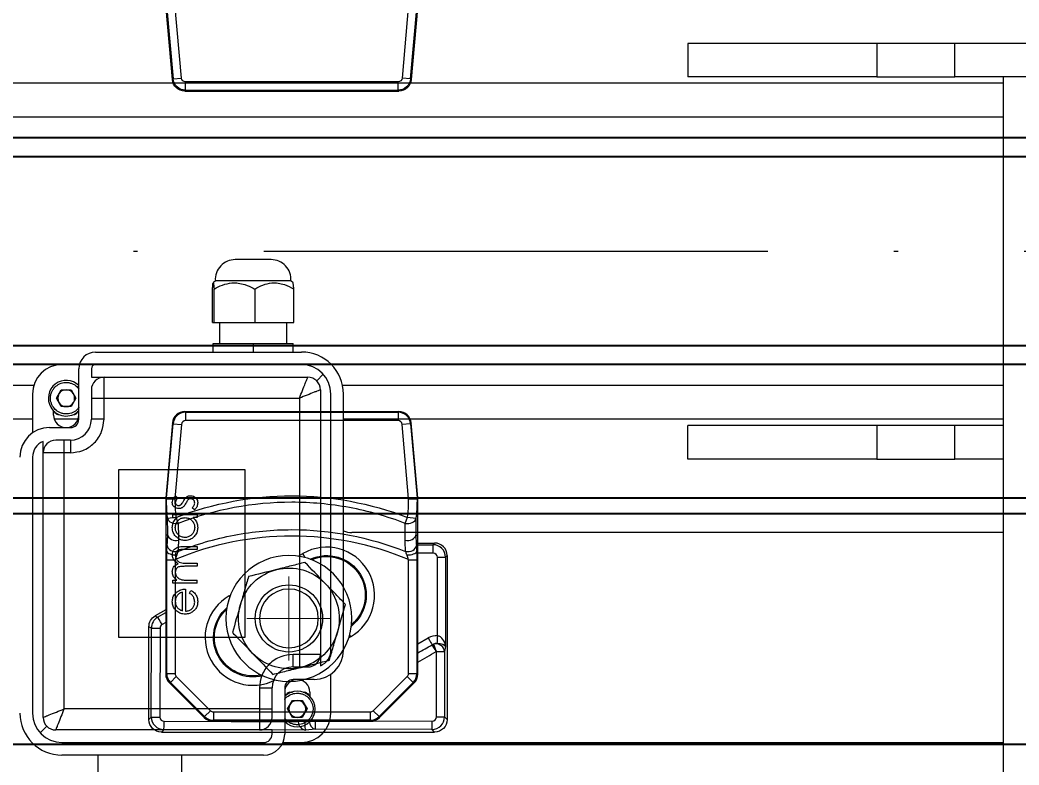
# Model space of a CAD drawing. Header units: centimetres. Extents: x 470464 to 524273, y 49611 to 59074.
# Drawn here: x 503122.7 to 503146.47, y 52618.08 to 52635.82 of the extents above; entities that cross this region are included whole.
import ezdxf

# ---------------------------------------------------------------- set-up
doc = ezdxf.new("R2010")
doc.units = ezdxf.units.CM
doc.header["$MEASUREMENT"] = 0
for name, pattern in [('1244_Aselsan_MIUM_3000$0$ACAD_ISO10W100', [18, 12, -3, 0, -3]), ('ACAD_ISO08W100', [36, 24, -3, 6, -3]), ('CHAIN', [0.3543, 0.2362, -0.0295, 0.0591, -0.0295])]:
    doc.linetypes.add(name, pattern=pattern)
for name, color, linetype, lineweight in [('1', 7, 'Continuous', 25), ('AAA_EKSEN', 1, 'ACAD_ISO08W100', 9), ('S-COLS-CONC', 4, 'Continuous', 40)]:
    doc.layers.add(name, color=color, linetype=linetype, lineweight=lineweight)
doc.layers.add('vinç', color=7, linetype='Continuous')

# ---------------------------------------------------------------- blocks, each defined once
blk = doc.blocks.new('ytrbnjytrbtrbrervrer')
at = {"color": 2, "linetype": 'Continuous', "lineweight": 25}
for p, q in [((429368.611, 71808.941), (429368.611, 71808.141)), ((429373.108, 71808.941), (429368.611, 71808.941)), ((429373.108, 71808.941), (429373.108, 71808.141)), ((429374.965, 71808.941), (429373.108, 71808.941)), ((429374.965, 71808.141), (429374.965, 71808.941)), ((429392.257, 71808.941), (429374.965, 71808.941)), ((429373.108, 71808.141), (429368.611, 71808.141)), ((429373.108, 71808.141), (429374.965, 71808.141)), ((429392.257, 71808.141), (429374.965, 71808.141)), ((429376.111, 71808.141), (429376.111, 71799.841)), ((429376.111, 71807.991), (429327.611, 71807.991)), ((429327.611, 71807.191), (429376.111, 71807.191)), ((429358.686, 71803.791), (429357.836, 71803.791)), ((429357.294, 71802.291), (429357.294, 71803.091)), ((429357.361, 71803.288), (429357.309, 71803.236)), ((429357.329, 71802.291), (429357.329, 71803.091)), ((429359.161, 71803.288), (429357.361, 71803.288)), ((429358.261, 71803.111), (429358.297, 71803.091)), ((429358.297, 71803.091), (429358.297, 71802.291)), ((429359.213, 71803.236), (429359.161, 71803.288)), ((429359.228, 71802.291), (429359.228, 71803.091)), ((429357.294, 71802.291), (429357.329, 71802.291)), ((429357.329, 71802.291), (429358.297, 71802.291)), ((429357.461, 71802.291), (429357.461, 71801.791)), ((429358.297, 71802.291), (429359.228, 71802.291)), ((429359.061, 71801.791), (429359.061, 71802.291)), ((429357.311, 71801.591), (429357.311, 71801.791)), ((429357.311, 71801.791), (429358.261, 71801.791)), ((429358.261, 71801.791), (429358.261, 71801.591)), ((429358.261, 71801.791), (429359.211, 71801.791)), ((429359.211, 71801.591), (429359.211, 71801.791)), ((429354.511, 71801.591), (429359.411, 71801.591)), ((429354.124, 71801.291), (429353.711, 71801.291)), ((429354.111, 71799.991), (429354.111, 71801.191)), ((429354.411, 71801.191), (429354.411, 71800.991)), ((429359.411, 71801.291), (429354.511, 71801.291)), ((429354.411, 71800.991), (429354.711, 71800.991)), ((429354.711, 71800.491), (429354.711, 71800.991)), ((429354.711, 71800.991), (429359.561, 71800.991)), ((429359.773, 71800.903), (429359.93, 71801.061)), ((429353.04, 71800.791), (429327.611, 71800.791)), ((429376.111, 71800.791), (429360.391, 71800.791)), ((429353.011, 71800.591), (429353.011, 71799.666)), ((429353.579, 71800.491), (429353.695, 71800.692)), ((429353.695, 71800.29), (429353.579, 71800.491)), ((429353.695, 71800.692), (429353.927, 71800.692)), ((429353.927, 71800.692), (429354.043, 71800.491)), ((429354.043, 71800.491), (429353.927, 71800.29)), ((429354.411, 71800.491), (429354.411, 71799.991)), ((429354.411, 71800.491), (429354.711, 71800.491)), ((429354.711, 71800.491), (429359.361, 71800.491)), ((429354.711, 71799.991), (429354.711, 71800.491)), ((429359.361, 71800.491), (429359.361, 71794.391)), ((429359.861, 71800.691), (429359.861, 71794.391)), ((429360.111, 71794.491), (429360.111, 71800.591)), ((429360.411, 71794.491), (429360.411, 71800.591)), ((429353.927, 71800.29), (429353.695, 71800.29)), ((429353.011, 71799.991), (429327.611, 71799.991)), ((429353.511, 71800.091), (429353.511, 71800.19)), ((429354.094, 71799.991), (429353.528, 71799.991)), ((429353.556, 71800.134), (429353.531, 71800.176)), ((429354.066, 71800.134), (429354.095, 71800.183)), ((429354.711, 71799.991), (429354.411, 71799.991)), ((429376.111, 71799.991), (429360.411, 71799.991)), ((429353.411, 71799.791), (429353.911, 71799.791)), ((429368.611, 71799.041), (429368.611, 71799.841)), ((429373.108, 71799.841), (429368.611, 71799.841)), ((429373.108, 71799.841), (429373.108, 71799.041)), ((429374.965, 71799.841), (429373.108, 71799.841)), ((429374.965, 71799.041), (429374.965, 71799.841)), ((429376.111, 71799.841), (429374.965, 71799.841)), ((429376.111, 71799.841), (429376.111, 71799.041)), ((429353.261, 71799.191), (429353.261, 71799.462)), ((429353.761, 71799.191), (429353.761, 71799.491)), ((429353.911, 71799.491), (429353.761, 71799.491)), ((429353.911, 71799.491), (429353.911, 71799.191)), ((429353.011, 71799.091), (429353.011, 71792.991)), ((429353.261, 71792.891), (429353.261, 71799.191)), ((429353.761, 71799.191), (429353.261, 71799.191)), ((429353.761, 71793.091), (429353.761, 71799.191)), ((429353.911, 71799.191), (429353.761, 71799.191)), ((429373.108, 71799.041), (429368.611, 71799.041)), ((429373.108, 71799.041), (429374.965, 71799.041)), ((429376.111, 71799.041), (429374.965, 71799.041)), ((429376.111, 71799.041), (429376.111, 71782.591)), ((429355.061, 71794.791), (429355.061, 71798.791)), ((429355.061, 71798.791), (429358.061, 71798.791)), ((429358.061, 71798.791), (429358.061, 71794.791)), ((429356.419, 71798.16), (429356.469, 71798.111)), ((429356.862, 71797.831), (429356.808, 71797.879)), ((429356.346, 71797.647), (429356.346, 71797.719)), ((429356.346, 71797.719), (429356.931, 71797.719)), ((429356.346, 71797.647), (429356.455, 71797.647)), ((429356.931, 71797.647), (429356.83, 71797.647)), ((429356.931, 71797.719), (429356.931, 71797.647)), ((429376.111, 71797.291), (429360.611, 71797.291)), ((429356.614, 71796.96), (429356.931, 71796.96)), ((429356.931, 71796.96), (429356.931, 71796.888)), ((429356.931, 71796.888), (429356.614, 71796.888)), ((429356.931, 71796.488), (429356.634, 71796.488)), ((429356.704, 71796.56), (429356.931, 71796.56)), ((429356.931, 71796.56), (429356.931, 71796.488)), ((429356.346, 71796.088), (429356.346, 71796.16)), ((429356.346, 71796.16), (429356.448, 71796.16)), ((429356.931, 71796.088), (429356.346, 71796.088)), ((429356.654, 71795.944), (429356.654, 71795.421)), ((429356.685, 71796.16), (429356.931, 71796.16)), ((429356.931, 71796.088), (429356.931, 71796.16)), ((429356.582, 71795.429), (429356.582, 71795.872)), ((429356.746, 71795.85), (429356.78, 71795.913)), ((429358.061, 71794.791), (429355.061, 71794.791)), ((429359.361, 71794.391), (429359.211, 71794.391)), ((429359.211, 71794.091), (429359.211, 71794.391)), ((429359.861, 71794.391), (429359.361, 71794.391)), ((429359.361, 71794.391), (429359.361, 71794.091)), ((429359.861, 71794.391), (429359.861, 71794.12)), ((429359.211, 71794.091), (429359.361, 71794.091)), ((429360.111, 71792.991), (429360.111, 71793.917)), ((429358.411, 71793.591), (429358.411, 71793.091)), ((429358.411, 71793.591), (429358.711, 71793.591)), ((429358.711, 71793.091), (429358.711, 71793.591)), ((429359.011, 71793.591), (429359.011, 71792.491)), ((429359.711, 71793.791), (429359.211, 71793.791)), ((429359.024, 71793.395), (429359.056, 71793.449)), ((429359.129, 71793.491), (429359.195, 71793.491)), ((429359.449, 71793.491), (429359.493, 71793.491)), ((429359.566, 71793.449), (429359.586, 71793.415)), ((429359.611, 71793.491), (429359.611, 71793.392)), ((429358.411, 71793.091), (429353.761, 71793.091)), ((429358.411, 71793.091), (429358.411, 71792.591)), ((429358.411, 71793.091), (429358.711, 71793.091)), ((429359.079, 71793.091), (429359.195, 71793.292)), ((429359.195, 71792.89), (429359.079, 71793.091)), ((429359.195, 71793.292), (429359.427, 71793.292)), ((429359.427, 71793.292), (429359.543, 71793.091)), ((429359.543, 71793.091), (429359.427, 71792.89)), ((429359.427, 71792.89), (429359.195, 71792.89)), ((429353.349, 71792.679), (429353.192, 71792.522)), ((429358.411, 71792.591), (429353.561, 71792.591)), ((429358.711, 71792.591), (429358.411, 71792.591)), ((429358.711, 71792.491), (429358.711, 71792.591)), ((429353.711, 71792.291), (429358.511, 71792.291)), ((429358.969, 71792.291), (429359.411, 71792.291)), ((429359.411, 71792.291), (429376.111, 71792.291)), ((429358.511, 71791.991), (429353.711, 71791.991)), ((429354.561, 71791.991), (429354.561, 71791.291)), ((429356.561, 71791.291), (429356.561, 71791.991))]:
    blk.add_line(p, q, dxfattribs=at)
for centre, radius, start, end in [((429357.836, 71803.315), 0.476, 90, 183.2838), ((429358.686, 71803.315), 0.476, 356.7162, 90), ((429354.511, 71801.191), 0.4, 90, 180), ((429359.411, 71800.591), 1, 0, 90), ((429353.711, 71800.591), 0.7, 90, 180), ((429354.511, 71801.191), 0.1, 90, 180), ((429359.411, 71800.591), 0.7, 0, 90), ((429354.711, 71800.691), 0.3, 90, 180), ((429359.561, 71800.691), 0.3, 0, 90), ((429353.811, 71800.491), 0.425, 45.0991, 210), ((429353.811, 71800.491), 0.201, 150, 210), ((429353.811, 71800.491), 0.201, 90, 150), ((429353.811, 71800.491), 0.201, 30, 90), ((429353.811, 71800.491), 0.201, 330, 30), ((429353.811, 71800.491), 0.425, 210, 314.9009), ((429353.811, 71800.491), 0.201, 210, 270), ((429353.811, 71800.491), 0.201, 270, 330), ((429353.811, 71800.091), 0.3, 180, 0), ((429353.811, 71800.491), 0.44, 234.4773, 245.5227), ((429353.911, 71799.991), 0.5, 270, 0), ((429353.911, 71799.991), 0.2, 270, 0), ((429353.811, 71800.491), 0.44, 294.4773, 305.5227), ((429353.411, 71799.091), 0.7, 90, 180), ((429353.411, 71799.091), 0.4, 112.0243, 180), ((429353.561, 71799.191), 0.3, 90, 180), ((429360.611, 71797.791), 0.5, 246.4218, 270), ((429359.561, 71794.391), 0.3, 270, 0), ((429359.711, 71794.491), 0.7, 270, 0), ((429359.711, 71794.491), 0.4, 292.0243, 0), ((429359.211, 71793.591), 0.5, 90, 180), ((429359.211, 71793.591), 0.2, 90, 180), ((429359.311, 71793.491), 0.3, 0, 180), ((429359.311, 71793.091), 0.425, 225.0991, 134.9009), ((429359.311, 71793.091), 0.44, 114.4773, 125.5227), ((429359.311, 71793.091), 0.44, 54.4773, 65.5227), ((429359.311, 71793.091), 0.201, 150, 210), ((429359.311, 71793.091), 0.201, 90, 150), ((429359.311, 71793.091), 0.201, 30, 90), ((429359.311, 71793.091), 0.201, 330, 30), ((429353.711, 71792.991), 1, 180, 270), ((429353.711, 71792.991), 0.7, 180, 270), ((429353.561, 71792.891), 0.3, 180, 270), ((429358.411, 71792.891), 0.3, 270, 0), ((429359.311, 71793.091), 0.201, 210, 270), ((429359.311, 71793.091), 0.201, 270, 330), ((429359.411, 71792.991), 0.7, 270, 0), ((429358.511, 71792.491), 0.5, 270, 0), ((429358.511, 71792.491), 0.2, 270, 0)]:
    blk.add_arc(centre, radius, start, end, dxfattribs=at)
for points, knots in [([(429357.294, 71803.091), (429357.296, 71803.126), (429357.301, 71803.196), (429357.308, 71803.242), (429357.315, 71803.237), (429357.322, 71803.195), (429357.327, 71803.13), (429357.329, 71803.091)], [0, 0, 0, 0, 0.216193, 0.439776, 0.59343, 0.75222, 1, 1, 1, 1]), ([(429357.329, 71803.091), (429357.396, 71803.126), (429357.53, 71803.196), (429357.729, 71803.242), (429357.91, 71803.237), (429358.083, 71803.198), (429358.196, 71803.142), (429358.261, 71803.111)], [0, 0, 0, 0, 0.225055, 0.4578, 0.617751, 0.783049, 1, 1, 1, 1]), ([(429358.297, 71803.091), (429358.361, 71803.126), (429358.49, 71803.196), (429358.681, 71803.242), (429358.856, 71803.237), (429359.035, 71803.195), (429359.155, 71803.13), (429359.228, 71803.091)], [0, 0, 0, 0, 0.2161909, 0.4397729, 0.5934293, 0.7522191, 1, 1, 1, 1]), ([(429359.228, 71803.091), (429359.226, 71803.125), (429359.221, 71803.193), (429359.215, 71803.239), (429359.212, 71803.235), (429359.211, 71803.235)], [0, 0, 0, 0, 0.457305, 0.930247, 1, 1, 1, 1]), ([(429359.361, 71800.491), (429359.386, 71800.554), (429359.438, 71800.683), (429359.495, 71800.825), (429359.529, 71800.912), (429359.548, 71800.958), (429359.559, 71800.986), (429359.56, 71800.99), (429359.561, 71800.991)], [0, 0, 0, 0, 0.247683, 0.510774, 0.642985, 0.767648, 0.884837, 1, 1, 1, 1]), ([(429353.486, 71800.304), (429353.467, 71800.347), (429353.437, 71800.414), (429353.434, 71800.513), (429353.446, 71800.589), (429353.474, 71800.661), (429353.527, 71800.744), (429353.619, 71800.824), (429353.734, 71800.864), (429353.832, 71800.868), (429353.909, 71800.856), (429353.981, 71800.828), (429354.055, 71800.784), (429354.09, 71800.735), (429354.111, 71800.707)], [0, 0, 0, 0, 0.1237305, 0.1903315, 0.2583467, 0.3263571, 0.3929572, 0.5166874, 0.640408, 0.707009, 0.775025, 0.8430403, 0.9096449, 1, 1, 1, 1]), ([(429354.411, 71800.691), (429354.411, 71800.689), (429354.411, 71800.684), (429354.411, 71800.66), (429354.411, 71800.634), (429354.411, 71800.602), (429354.411, 71800.555), (429354.411, 71800.516), (429354.411, 71800.491)], [0, 0, 0, 0, 0.2394397, 0.3696322, 0.5000095, 0.6301818, 0.7605451, 1, 1, 1, 1]), ([(429359.861, 71800.691), (429359.859, 71800.691), (429359.856, 71800.689), (429359.828, 71800.678), (429359.782, 71800.66), (429359.695, 71800.625), (429359.553, 71800.568), (429359.424, 71800.516), (429359.361, 71800.491)], [0, 0, 0, 0, 0.115162, 0.232351, 0.35701, 0.489223, 0.752317, 1, 1, 1, 1]), ([(429354.111, 71800.268), (429354.109, 71800.265), (429354.082, 71800.222), (429354.001, 71800.16), (429353.888, 71800.119), (429353.79, 71800.114), (429353.713, 71800.126), (429353.641, 71800.154), (429353.557, 71800.206), (429353.514, 71800.265), (429353.486, 71800.304)], [0, 0, 0, 0, 0.015368, 0.205599, 0.395822, 0.49823, 0.602806, 0.707381, 0.80978, 1, 1, 1, 1]), ([(429353.911, 71799.191), (429354.012, 71799.202), (429354.166, 71799.218), (429354.353, 71799.318), (429354.481, 71799.421), (429354.584, 71799.55), (429354.684, 71799.736), (429354.7, 71799.891), (429354.711, 71799.991)], [0, 0, 0, 0, 0.239458, 0.368359, 0.5, 0.631637, 0.760538, 1, 1, 1, 1]), ([(429353.761, 71799.491), (429353.736, 71799.491), (429353.697, 71799.491), (429353.65, 71799.491), (429353.619, 71799.491), (429353.593, 71799.491), (429353.568, 71799.491), (429353.564, 71799.491), (429353.561, 71799.491)], [0, 0, 0, 0, 0.239437, 0.369638, 0.499989, 0.630188, 0.76056, 1, 1, 1, 1]), ([(429356.336, 71798.01), (429356.338, 71798.027), (429356.343, 71798.066), (429356.376, 71798.117), (429356.406, 71798.146), (429356.419, 71798.16)], [0, 0, 0, 0, 0.287472, 0.671441, 1, 1, 1, 1]), ([(429356.469, 71798.111), (429356.459, 71798.101), (429356.437, 71798.082), (429356.413, 71798.047), (429356.409, 71798.021), (429356.408, 71798.01)], [0, 0, 0, 0, 0.358325, 0.719114, 1, 1, 1, 1]), ([(429356.6, 71798.037), (429356.608, 71798.052), (429356.623, 71798.078), (429356.65, 71798.115), (429356.671, 71798.133), (429356.682, 71798.143)], [0, 0, 0, 0, 0.372197, 0.682126, 1, 1, 1, 1]), ([(429356.682, 71798.143), (429356.689, 71798.147), (429356.71, 71798.16), (429356.741, 71798.169), (429356.765, 71798.17), (429356.772, 71798.17)], [0, 0, 0, 0, 0.261591, 0.75581, 1, 1, 1, 1]), ([(429356.775, 71798.098), (429356.769, 71798.098), (429356.754, 71798.097), (429356.735, 71798.089), (429356.723, 71798.081), (429356.72, 71798.078)], [0, 0, 0, 0, 0.2987291, 0.7763212, 1, 1, 1, 1]), ([(429356.772, 71798.17), (429356.795, 71798.168), (429356.838, 71798.163), (429356.891, 71798.127), (429356.926, 71798.08), (429356.94, 71798.035), (429356.941, 71798.007), (429356.941, 71797.999)], [0, 0, 0, 0, 0.249548, 0.482447, 0.692477, 0.902046, 1, 1, 1, 1]), ([(429356.869, 71797.995), (429356.868, 71798.009), (429356.866, 71798.036), (429356.843, 71798.07), (429356.813, 71798.092), (429356.789, 71798.097), (429356.777, 71798.098), (429356.775, 71798.098)], [0, 0, 0, 0, 0.265187, 0.533722, 0.760872, 0.973217, 1, 1, 1, 1]), ([(429356.489, 71797.862), (429356.468, 71797.864), (429356.429, 71797.868), (429356.382, 71797.899), (429356.35, 71797.938), (429356.337, 71797.978), (429356.336, 71798.002), (429356.336, 71798.01)], [0, 0, 0, 0, 0.274539, 0.484288, 0.693951, 0.902958, 1, 1, 1, 1]), ([(429356.408, 71798.01), (429356.409, 71798.001), (429356.41, 71797.984), (429356.426, 71797.96), (429356.449, 71797.941), (429356.471, 71797.935), (429356.484, 71797.934), (429356.487, 71797.934)], [0, 0, 0, 0, 0.20881, 0.438834, 0.688506, 0.933103, 1, 1, 1, 1]), ([(429356.487, 71797.934), (429356.495, 71797.935), (429356.509, 71797.936), (429356.526, 71797.944), (429356.535, 71797.951), (429356.54, 71797.954)], [0, 0, 0, 0, 0.436805, 0.714226, 1, 1, 1, 1]), ([(429356.58, 71797.889), (429356.572, 71797.885), (429356.558, 71797.876), (429356.528, 71797.865), (429356.505, 71797.863), (429356.489, 71797.862)], [0, 0, 0, 0, 0.2627554, 0.5264138, 1, 1, 1, 1]), ([(429356.54, 71797.954), (429356.551, 71797.965), (429356.568, 71797.984), (429356.586, 71798.013), (429356.595, 71798.029), (429356.6, 71798.037)], [0, 0, 0, 0, 0.459882, 0.729534, 1, 1, 1, 1]), ([(429356.659, 71797.99), (429356.651, 71797.975), (429356.636, 71797.95), (429356.61, 71797.914), (429356.59, 71797.898), (429356.58, 71797.889)], [0, 0, 0, 0, 0.386264, 0.689106, 1, 1, 1, 1]), ([(429356.72, 71798.078), (429356.713, 71798.071), (429356.699, 71798.057), (429356.679, 71798.027), (429356.667, 71798.004), (429356.659, 71797.99)], [0, 0, 0, 0, 0.277071, 0.552971, 1, 1, 1, 1]), ([(429356.808, 71797.879), (429356.818, 71797.889), (429356.841, 71797.911), (429356.865, 71797.951), (429356.868, 71797.982), (429356.869, 71797.995)], [0, 0, 0, 0, 0.310065, 0.720783, 1, 1, 1, 1]), ([(429356.941, 71797.999), (429356.938, 71797.971), (429356.932, 71797.917), (429356.896, 71797.861), (429356.869, 71797.837), (429356.862, 71797.831)], [0, 0, 0, 0, 0.428386, 0.859433, 1, 1, 1, 1]), ([(429356.336, 71797.41), (429356.339, 71797.444), (429356.344, 71797.512), (429356.391, 71797.595), (429356.436, 71797.632), (429356.455, 71797.647)], [0, 0, 0, 0, 0.367302, 0.738681, 1, 1, 1, 1]), ([(429356.408, 71797.411), (429356.411, 71797.445), (429356.417, 71797.505), (429356.468, 71797.578), (429356.53, 71797.627), (429356.592, 71797.645), (429356.629, 71797.646), (429356.64, 71797.647)], [0, 0, 0, 0, 0.270062, 0.485473, 0.700612, 0.910247, 1, 1, 1, 1]), ([(429356.64, 71797.647), (429356.669, 71797.644), (429356.726, 71797.639), (429356.797, 71797.593), (429356.844, 71797.528), (429356.867, 71797.466), (429356.869, 71797.426), (429356.869, 71797.411)], [0, 0, 0, 0, 0.233008, 0.468431, 0.668403, 0.876519, 1, 1, 1, 1]), ([(429356.83, 71797.647), (429356.854, 71797.623), (429356.903, 71797.576), (429356.937, 71797.488), (429356.94, 71797.431), (429356.941, 71797.408)], [0, 0, 0, 0, 0.370518, 0.744611, 1, 1, 1, 1]), ([(429356.637, 71797.103), (429356.603, 71797.106), (429356.535, 71797.112), (429356.447, 71797.166), (429356.377, 71797.243), (429356.34, 71797.33), (429356.337, 71797.389), (429356.336, 71797.41)], [0, 0, 0, 0, 0.212015, 0.425535, 0.629066, 0.863579, 1, 1, 1, 1]), ([(429356.638, 71797.175), (429356.61, 71797.178), (429356.553, 71797.185), (429356.482, 71797.231), (429356.432, 71797.295), (429356.41, 71797.358), (429356.409, 71797.397), (429356.408, 71797.411)], [0, 0, 0, 0, 0.230426, 0.461819, 0.677208, 0.886078, 1, 1, 1, 1]), ([(429356.941, 71797.408), (429356.938, 71797.374), (429356.933, 71797.306), (429356.881, 71797.217), (429356.806, 71797.146), (429356.72, 71797.108), (429356.66, 71797.105), (429356.637, 71797.103)], [0, 0, 0, 0, 0.211287, 0.424329, 0.626656, 0.854942, 1, 1, 1, 1]), ([(429356.869, 71797.411), (429356.866, 71797.379), (429356.859, 71797.321), (429356.812, 71797.249), (429356.75, 71797.2), (429356.688, 71797.177), (429356.65, 71797.176), (429356.638, 71797.175)], [0, 0, 0, 0, 0.258197, 0.471651, 0.685262, 0.903483, 1, 1, 1, 1]), ([(429356.336, 71796.762), (429356.339, 71796.79), (429356.344, 71796.839), (429356.385, 71796.897), (429356.439, 71796.937), (429356.519, 71796.958), (429356.579, 71796.959), (429356.614, 71796.96)], [0, 0, 0, 0, 0.2167576, 0.3730792, 0.5295348, 0.7299296, 1, 1, 1, 1]), ([(429356.477, 71796.547), (429356.449, 71796.566), (429356.398, 71796.599), (429356.346, 71796.676), (429356.34, 71796.732), (429356.336, 71796.762)], [0, 0, 0, 0, 0.376145, 0.670996, 1, 1, 1, 1]), ([(429356.614, 71796.888), (429356.581, 71796.888), (429356.533, 71796.888), (429356.472, 71796.871), (429356.439, 71796.845), (429356.417, 71796.809), (429356.409, 71796.776), (429356.408, 71796.756), (429356.408, 71796.749)], [0, 0, 0, 0, 0.35073, 0.499281, 0.649251, 0.7838, 0.933351, 1, 1, 1, 1]), ([(429356.408, 71796.749), (429356.41, 71796.727), (429356.415, 71796.683), (429356.452, 71796.627), (429356.502, 71796.587), (429356.588, 71796.56), (429356.656, 71796.56), (429356.704, 71796.56)], [0, 0, 0, 0, 0.166035, 0.3325, 0.487462, 0.642797, 1, 1, 1, 1]), ([(429356.336, 71796.361), (429356.339, 71796.388), (429356.344, 71796.434), (429356.379, 71796.492), (429356.425, 71796.528), (429356.461, 71796.541), (429356.477, 71796.547)], [0, 0, 0, 0, 0.31501, 0.550464, 0.787776, 1, 1, 1, 1]), ([(429356.634, 71796.488), (429356.6, 71796.487), (429356.551, 71796.487), (429356.488, 71796.476), (429356.451, 71796.454), (429356.425, 71796.423), (429356.41, 71796.386), (429356.408, 71796.36), (429356.408, 71796.349)], [0, 0, 0, 0, 0.329035, 0.488411, 0.617956, 0.747389, 0.887752, 1, 1, 1, 1]), ([(429356.366, 71796.241), (429356.359, 71796.256), (429356.347, 71796.282), (429356.338, 71796.324), (429356.337, 71796.349), (429356.336, 71796.361)], [0, 0, 0, 0, 0.400056, 0.696855, 1, 1, 1, 1]), ([(429356.448, 71796.16), (429356.435, 71796.17), (429356.412, 71796.186), (429356.385, 71796.214), (429356.372, 71796.232), (429356.366, 71796.241)], [0, 0, 0, 0, 0.430773, 0.712976, 1, 1, 1, 1]), ([(429356.408, 71796.349), (429356.41, 71796.327), (429356.415, 71796.284), (429356.451, 71796.229), (429356.501, 71796.188), (429356.581, 71796.161), (429356.643, 71796.16), (429356.685, 71796.16)], [0, 0, 0, 0, 0.170753, 0.340742, 0.507668, 0.672124, 1, 1, 1, 1]), ([(429356.451, 71795.881), (429356.48, 71795.898), (429356.525, 71795.926), (429356.597, 71795.942), (429356.635, 71795.943), (429356.654, 71795.944)], [0, 0, 0, 0, 0.468717, 0.731138, 1, 1, 1, 1]), ([(429356.336, 71795.645), (429356.339, 71795.679), (429356.344, 71795.747), (429356.391, 71795.829), (429356.434, 71795.866), (429356.451, 71795.881)], [0, 0, 0, 0, 0.3718, 0.74762, 1, 1, 1, 1]), ([(429356.582, 71795.872), (429356.55, 71795.861), (429356.494, 71795.843), (429356.441, 71795.778), (429356.413, 71795.715), (429356.409, 71795.67), (429356.408, 71795.649)], [0, 0, 0, 0, 0.33077, 0.563148, 0.793686, 1, 1, 1, 1]), ([(429356.869, 71795.634), (429356.866, 71795.667), (429356.86, 71795.723), (429356.817, 71795.8), (429356.772, 71795.832), (429356.746, 71795.85)], [0, 0, 0, 0, 0.373596, 0.642849, 1, 1, 1, 1]), ([(429356.78, 71795.913), (429356.809, 71795.896), (429356.866, 71795.86), (429356.922, 71795.774), (429356.94, 71795.698), (429356.941, 71795.655), (429356.941, 71795.643)], [0, 0, 0, 0, 0.304116, 0.611294, 0.896901, 1, 1, 1, 1]), ([(429356.445, 71795.417), (429356.42, 71795.44), (429356.371, 71795.487), (429356.339, 71795.572), (429356.337, 71795.626), (429356.336, 71795.645)], [0, 0, 0, 0, 0.3857341, 0.7751374, 1, 1, 1, 1]), ([(429356.408, 71795.649), (429356.409, 71795.634), (429356.411, 71795.594), (429356.429, 71795.541), (429356.454, 71795.51), (429356.463, 71795.498)], [0, 0, 0, 0, 0.279178, 0.724902, 1, 1, 1, 1]), ([(429356.463, 71795.498), (429356.48, 71795.483), (429356.506, 71795.459), (429356.548, 71795.44), (429356.571, 71795.432), (429356.582, 71795.429)], [0, 0, 0, 0, 0.490392, 0.743588, 1, 1, 1, 1]), ([(429356.941, 71795.643), (429356.939, 71795.61), (429356.935, 71795.548), (429356.892, 71795.466), (429356.827, 71795.406), (429356.743, 71795.359), (429356.676, 71795.353), (429356.64, 71795.349)], [0, 0, 0, 0, 0.2148579, 0.3944738, 0.5739518, 0.7753952, 1, 1, 1, 1]), ([(429356.654, 71795.421), (429356.683, 71795.424), (429356.735, 71795.43), (429356.8, 71795.471), (429356.846, 71795.525), (429356.867, 71795.584), (429356.869, 71795.621), (429356.869, 71795.634)], [0, 0, 0, 0, 0.252538, 0.460453, 0.668248, 0.878797, 1, 1, 1, 1]), ([(429356.64, 71795.349), (429356.607, 71795.352), (429356.555, 71795.357), (429356.49, 71795.385), (429356.46, 71795.406), (429356.445, 71795.417)], [0, 0, 0, 0, 0.480209, 0.735989, 1, 1, 1, 1]), ([(429359.211, 71794.391), (429359.11, 71794.381), (429358.956, 71794.364), (429358.769, 71794.264), (429358.641, 71794.161), (429358.538, 71794.033), (429358.438, 71793.847), (429358.422, 71793.692), (429358.411, 71793.591)], [0, 0, 0, 0, 0.239454, 0.368359, 0.500001, 0.631635, 0.760547, 1, 1, 1, 1]), ([(429359.361, 71794.091), (429359.386, 71794.091), (429359.425, 71794.091), (429359.472, 71794.091), (429359.503, 71794.091), (429359.529, 71794.091), (429359.554, 71794.091), (429359.558, 71794.091), (429359.561, 71794.091)], [0, 0, 0, 0, 0.239452, 0.369635, 0.499999, 0.630184, 0.760563, 1, 1, 1, 1]), ([(429359.011, 71793.315), (429359.013, 71793.318), (429359.04, 71793.361), (429359.121, 71793.423), (429359.234, 71793.464), (429359.332, 71793.468), (429359.409, 71793.456), (429359.481, 71793.428), (429359.565, 71793.376), (429359.608, 71793.317), (429359.636, 71793.279)], [0, 0, 0, 0, 0.0153809, 0.2056038, 0.395831, 0.4982295, 0.6028038, 0.707374, 0.8097824, 1, 1, 1, 1]), ([(429353.261, 71792.891), (429353.263, 71792.892), (429353.266, 71792.893), (429353.294, 71792.905), (429353.34, 71792.923), (429353.427, 71792.958), (429353.569, 71793.015), (429353.698, 71793.066), (429353.761, 71793.091)], [0, 0, 0, 0, 0.115164, 0.232353, 0.357013, 0.489225, 0.752319, 1, 1, 1, 1]), ([(429353.761, 71793.091), (429353.736, 71793.029), (429353.684, 71792.9), (429353.627, 71792.757), (429353.593, 71792.67), (429353.574, 71792.624), (429353.563, 71792.596), (429353.562, 71792.593), (429353.561, 71792.591)], [0, 0, 0, 0, 0.247681, 0.510779, 0.642982, 0.767648, 0.884836, 1, 1, 1, 1]), ([(429358.711, 71792.891), (429358.711, 71792.894), (429358.711, 71792.898), (429358.711, 71792.923), (429358.711, 71792.949), (429358.711, 71792.981), (429358.711, 71793.027), (429358.711, 71793.066), (429358.711, 71793.091)], [0, 0, 0, 0, 0.239437, 0.369637, 0.500001, 0.630187, 0.760566, 1, 1, 1, 1]), ([(429359.636, 71793.279), (429359.655, 71793.235), (429359.685, 71793.169), (429359.688, 71793.07), (429359.676, 71792.994), (429359.648, 71792.921), (429359.595, 71792.838), (429359.503, 71792.759), (429359.388, 71792.719), (429359.29, 71792.714), (429359.213, 71792.726), (429359.141, 71792.754), (429359.067, 71792.799), (429359.032, 71792.847), (429359.011, 71792.875)], [0, 0, 0, 0, 0.123721, 0.190327, 0.258342, 0.326359, 0.392959, 0.516682, 0.640406, 0.707007, 0.775022, 0.843037, 0.909638, 1, 1, 1, 1])]:
    blk.add_open_spline(points, degree=3, knots=knots, dxfattribs=at)
blk = doc.blocks.new('tfdyktstrkydsrtdykulkdtkyg')
at = {"color": 2, "linetype": '1244_Aselsan_MIUM_3000$0$ACAD_ISO10W100'}
blk.add_line((413349.485, 75894.588), (414524.685, 75894.588), dxfattribs=at)
at = {"layer": 'S-COLS-CONC', "color": 2}
for p, q in [((414524.685, 75897.288), (413349.485, 75897.288)), ((414524.685, 75896.838), (413349.485, 75896.838)), ((414524.685, 75892.338), (413349.485, 75892.338)), ((414524.685, 75891.888), (413349.485, 75891.888)), ((414524.685, 75888.704), (413349.485, 75888.704)), ((414524.685, 75888.338), (413349.485, 75888.338))]:
    blk.add_line(p, q, dxfattribs=at)
blk = doc.blocks.new('sfsdsggssg')
at = {"layer": '1', "color": 2, "linetype": 'Continuous'}
for p, q in [((1145.841, -34639.582), (1145.988, -34639.328)), ((1145.988, -34639.328), (1146.022, -34639.387)), ((1146.281, -34639.239), (1146.247, -34639.18)), ((1148.456, -34639.18), (1146.247, -34639.18)), ((1148.398, -34639.238), (1146.281, -34639.239)), ((1148.456, -34639.18), (1148.398, -34639.238)), ((1141.394, -34639.739), (1143.174, -34639.583)), ((1143.565, -34639.616), (1143.568, -34639.582)), ((1143.568, -34639.582), (1144.068, -34639.582)), ((1144.063, -34639.628), (1144.068, -34639.582)), ((1144.451, -34639.582), (1147.373, -34639.582)), ((1144.451, -34639.609), (1144.451, -34639.582)), ((1146.022, -34639.387), (1145.908, -34639.582)), ((1146.144, -34639.582), (1146.195, -34639.494)), ((1146.281, -34639.445), (1148.398, -34639.444)), ((1147.374, -34639.582), (1147.364, -34639.605)), ((1148.498, -34639.543), (1148.508, -34642.731)), ((1148.697, -34639.536), (1148.755, -34639.478)), ((1148.707, -34642.912), (1148.697, -34639.536)), ((1148.755, -34639.478), (1148.755, -34645.981)), ((1141.412, -34639.756), (1141.393, -34639.739)), ((1143.175, -34639.602), (1141.412, -34639.756)), ((1141.412, -34639.756), (1141.429, -34639.955)), ((1141.429, -34639.955), (1143.193, -34639.8)), ((1143.175, -34639.602), (1143.193, -34639.8)), ((1143.202, -34639.601), (1143.201, -34639.8)), ((1143.565, -34639.616), (1143.544, -34639.814)), ((1143.544, -34639.814), (1143.641, -34639.825)), ((1143.662, -34639.626), (1143.565, -34639.616)), ((1143.662, -34639.626), (1143.641, -34639.825)), ((1147.364, -34639.605), (1144.65, -34639.605)), ((1144.65, -34639.605), (1144.65, -34639.804)), ((1144.65, -34639.804), (1147.364, -34639.804)), ((1147.364, -34639.605), (1147.364, -34639.804)), ((1147.435, -34639.833), (1147.575, -34639.692)), ((1147.575, -34639.692), (1147.585, -34639.669)), ((1148.387, -34640.504), (1147.575, -34639.692)), ((1147.585, -34639.669), (1148.41, -34640.494)), ((1141.12, -34640.036), (1141.139, -34640.054)), ((1141.12, -34640.037), (1141.12, -34645.126)), ((1141.139, -34640.054), (1141.338, -34640.054)), ((1141.139, -34640.054), (1141.139, -34645.11)), ((1141.338, -34645.11), (1141.338, -34640.054)), ((1143.641, -34639.825), (1143.786, -34639.88)), ((1147.435, -34639.833), (1148.246, -34640.645)), ((1148.246, -34640.645), (1148.387, -34640.504)), ((1148.41, -34640.494), (1148.387, -34640.504)), ((1148.275, -34640.715), (1148.275, -34644.448)), ((1148.275, -34640.715), (1148.474, -34640.715)), ((1148.474, -34640.715), (1148.497, -34640.706)), ((1148.474, -34644.448), (1148.474, -34640.715)), ((1148.497, -34640.706), (1148.497, -34644.458)), ((1145.509, -34641.092), (1145.493, -34641.12)), ((1145.509, -34641.092), (1145.532, -34641.105)), ((1144.566, -34642.736), (1144.505, -34642.843)), ((1144.599, -34642.897), (1144.505, -34642.843)), ((1148.684, -34643.141), (1148.707, -34642.912)), ((1148.693, -34645.919), (1148.684, -34643.141)), ((1146.45, -34643.959), (1146.486, -34643.98)), ((1146.486, -34643.98), (1146.508, -34643.942)), ((1148.246, -34644.519), (1147.435, -34645.33)), ((1148.246, -34644.519), (1148.387, -34644.66)), ((1148.275, -34644.448), (1148.474, -34644.448)), ((1148.497, -34644.458), (1148.474, -34644.448)), ((1148.489, -34644.527), (1148.494, -34645.926)), ((1147.575, -34645.471), (1148.387, -34644.66)), ((1148.41, -34644.669), (1147.585, -34645.494)), ((1148.387, -34644.66), (1148.41, -34644.669)), ((1141.139, -34645.11), (1141.12, -34645.127)), ((1141.139, -34645.11), (1141.338, -34645.11)), ((1141.412, -34645.407), (1141.429, -34645.209)), ((1143.193, -34645.363), (1141.429, -34645.209)), ((1143.786, -34645.284), (1143.641, -34645.339)), ((1141.393, -34645.425), (1141.412, -34645.407)), ((1143.174, -34645.581), (1141.394, -34645.425)), ((1141.412, -34645.407), (1143.175, -34645.562)), ((1143.175, -34645.562), (1143.193, -34645.363)), ((1143.201, -34645.363), (1143.202, -34645.563)), ((1143.641, -34645.339), (1143.544, -34645.349)), ((1143.544, -34645.349), (1143.565, -34645.547)), ((1143.641, -34645.339), (1143.662, -34645.537)), ((1144.65, -34645.359), (1144.65, -34645.559)), ((1147.364, -34645.359), (1144.65, -34645.359)), ((1147.364, -34645.359), (1147.364, -34645.559)), ((1147.435, -34645.33), (1147.575, -34645.471)), ((1147.585, -34645.494), (1147.575, -34645.471)), ((1143.565, -34645.547), (1143.662, -34645.537)), ((1143.565, -34645.547), (1143.568, -34645.582)), ((1144.068, -34645.582), (1143.568, -34645.582)), ((1144.063, -34645.535), (1144.068, -34645.582)), ((1144.255, -34645.582), (1144.255, -34645.981)), ((1144.296, -34645.582), (1144.295, -34645.941)), ((1144.451, -34645.555), (1144.451, -34645.582)), ((1147.373, -34645.582), (1144.451, -34645.582)), ((1144.495, -34645.948), (1144.496, -34645.582)), ((1144.65, -34645.559), (1147.364, -34645.559)), ((1146.653, -34645.582), (1146.513, -34645.827)), ((1147.364, -34645.559), (1147.374, -34645.582)), ((1144.295, -34645.941), (1144.255, -34645.981)), ((1148.755, -34645.981), (1148.693, -34645.919)), ((1144.554, -34646.28), (1144.593, -34646.24)), ((1144.593, -34646.24), (1146.718, -34646.241)), ((1146.462, -34646.048), (1144.594, -34646.048)), ((1146.718, -34646.241), (1146.836, -34646.218)), ((1146.836, -34646.026), (1146.836, -34646.218)), ((1148.394, -34646.026), (1146.836, -34646.026)), ((1146.836, -34646.218), (1148.394, -34646.218)), ((1148.394, -34646.026), (1148.394, -34646.218)), ((1148.394, -34646.218), (1148.456, -34646.28)), ((1144.554, -34646.28), (1148.456, -34646.28))]:
    blk.add_line(p, q, dxfattribs=at)
for radius in [1.5, 0.7]:
    blk.add_circle((1146.049, -34642.513), radius, dxfattribs=at)
at = {"layer": '1', "color": 2, "linetype": 'Continuous', "extrusion": (0, 0, -1)}
blk.add_circle((-1146.049, -34642.513), 0.8, dxfattribs=at)
for centre, start, end in [((-1146.5, -34641.661), 29.8539, 207.4717), ((-1145.495, -34643.411), 209.8539, 29.8539)]:
    blk.add_arc(centre, 1.142, start, end, dxfattribs=at)
at = {"layer": '1', "color": 2, "linetype": 'Continuous'}
for centre, radius, start, end in [((1146.5, -34641.661), 0.943, 345.8258, 138.463), ((1146.5, -34641.661), 0.92, 347.6089, 136.677), ((1146.049, -34642.513), 1.2, 106, 166), ((1146.049, -34642.513), 1.2, 46, 106), ((1146.049, -34642.513), 1.2, 346, 46), ((1146.049, -34642.513), 1.2, 166, 226), ((1146.049, -34642.513), 1.2, 286, 346), ((1145.495, -34643.411), 0.943, 155.4674, 321.1742), ((1145.495, -34643.411), 0.92, 156.9271, 319.7145), ((1146.049, -34642.513), 1.2, 226, 286)]:
    blk.add_arc(centre, radius, start, end, dxfattribs=at)
for centre, major_axis, ratio, start_param, end_param in [((1146.248, -34639.481), (-0.15, 0.261), 0.994945, 5.763279, 6.803091), ((1148.454, -34639.481), (0.214, 0.214), 0.992433, 5.501585, 7.064785), ((1152.198, -34642.582), (-9.067, 0), 0.918737, 5.945855, 6.620515), ((1148.454, -34645.978), (-0.214, 0.214), 0.992433, 2.359993, 3.923193)]:
    blk.add_ellipse(centre, major_axis=major_axis, ratio=ratio, start_param=start_param, end_param=end_param, dxfattribs=at)
at = {"layer": '1', "color": 2, "linetype": 'Continuous', "extrusion": (0, 0, -1)}
for centre, major_axis, ratio, start_param, end_param in [((1146.281, -34639.538), (0.271, 0.128), 0.997202, 4.110755, 5.150568), ((1146.281, -34639.438), (0, 0.2), 0.004243, 0.087267, 1.605444), ((1148.398, -34639.437), (0, 0.2), 0.004243, 0.087267, 1.605444), ((1148.397, -34639.537), (-0.243, 0.175), 0.996422, 0.949848, 2.513048), ((1146.194, -34639.487), (-0.173, 0.101), 0.027764, 4.691233, 6.195885), ((1146.282, -34639.545), (-0.0748, 0.0667), 0.997721, 6.084759, 7.124571), ((1147.373, -34639.882), (0.115, 0.278), 0.997326, 5.892062, 6.674309), ((1148.398, -34639.544), (0.0889, 0.0469), 0.994028, 5.200197, 6.763397), ((1148.498, -34639.536), (0.2, 0.001), 0.034652, 0.087319, 1.566648), ((1141.421, -34640.038), (-0.222, 0.204), 0.995811, 5.544902, 7.021469), ((1141.439, -34640.055), (0.203, 0.221), 0.997694, 3.974105, 5.450673), ((1143.641, -34639.825), (0.001, 0.2), 0.752836, 0.132804, 1.847295), ((1152.492, -34642.582), (-8.405, 0), 0.918737, 5.915201, 6.65117), ((1144.042, -34639.826), (0.001, 0.2), 0.752479, 0.132721, 1.852962), ((1144.31, -34639.815), (-0.014, 0.199), 0.74106, 0.130215, 1.915333), ((1144.451, -34639.808), (-0.008, 0.2), 0.422896, 0.096328, 1.761115), ((1147.364, -34639.904), (-0.277, 0.115), 0.998522, 1.179673, 1.96192), ((1147.364, -34639.904), (0.0384, 0.0928), 0.995546, 5.892062, 6.674309), ((1141.439, -34640.055), (0.0742, -0.068), 0.993033, 2.403309, 3.879876), ((1148.175, -34640.715), (-0.115, 0.277), 0.998522, 1.179673, 1.96192), ((1148.197, -34640.706), (0.278, 0.115), 0.997326, 5.892062, 6.674309), ((1148.175, -34640.715), (-0.0928, -0.0384), 0.995546, 2.750469, 3.532716), ((1148.473, -34643.248), (0.056, 0.516), 0.770786, 6.203754, 6.230389), ((1148.509, -34642.738), (0.008, 0.2), 0.005639, 3.866293, 4.746837), ((1148.508, -34642.912), (-0.201, 0.003), 0.124494, 1.540952, 3.020281), ((1148.508, -34642.912), (-0.188, 0.076), 0.878606, 1.230281, 2.70961), ((1148.485, -34643.141), (0.199, -0.02), 0.74823, 4.69971, 6.151435), ((1148.485, -34643.141), (-0.2, -0.001), 0.034899, 3.228912, 4.651252), ((1148.175, -34644.448), (0.0928, -0.0384), 0.995546, 5.892062, 6.674309), ((1148.175, -34644.448), (0.115, 0.277), 0.998522, 1.179673, 1.96192), ((1148.197, -34644.457), (-0.278, 0.115), 0.997326, 2.750469, 3.532716), ((1141.421, -34645.125), (0.222, 0.204), 0.995811, 2.403309, 3.879876), ((1141.439, -34645.109), (-0.203, 0.221), 0.997694, 3.974105, 5.450673), ((1141.439, -34645.109), (0.0742, 0.068), 0.993033, 2.403309, 3.879876), ((1143.641, -34645.339), (-0.001, 0.2), 0.752836, 1.294298, 3.008789), ((1144.042, -34645.337), (-0.001, 0.2), 0.752479, 1.288631, 3.008872), ((1144.31, -34645.348), (0.014, 0.199), 0.74106, 1.22626, 3.011378), ((1144.451, -34645.356), (0.008, 0.2), 0.422896, 1.380478, 3.045264), ((1147.364, -34645.259), (0.0384, -0.0928), 0.995546, 5.892062, 6.674309), ((1147.364, -34645.259), (0.277, 0.115), 0.998522, 1.179673, 1.96192), ((1147.373, -34645.281), (-0.115, 0.278), 0.997326, 2.750469, 3.532716), ((1176.862, -34592.771), (84.96, 148.546), 0.001169, 1.933599, 1.936064), ((1176.862, -34592.776), (84.962, 148.541), 0.002337, 1.9329, 1.936067), ((1144.556, -34645.978), (0.214, 0.214), 0.992433, 2.359993, 3.923193), ((1144.494, -34645.941), (-0.2, 0.001), 0.034627, 4.708031, 6.195866), ((1144.594, -34645.94), (-0.138, 0.267), 0.998031, 3.623062, 5.186262), ((1144.595, -34645.947), (0.0592, 0.0819), 0.989251, 2.52068, 4.08388), ((1146.899, -34646), (0.426, 0.115), 0.905428, 3.310168, 3.875491), ((1146.514, -34645.834), (-0.174, 0.099), 0.027964, 1.549906, 2.758993), ((1146.9, -34646.006), (0.253, 0.061), 0.768803, 3.289543, 3.701099), ((1146.836, -34646.019), (-0.038, 0.196), 0.907507, 3.350606, 5.211047), ((1146.836, -34646.019), (-0.187, 0.071), 0.032625, 4.699988, 5.905162), ((1146.838, -34646.014), (-0.174, 0.099), 0.030283, 4.695034, 5.900559), ((1148.393, -34645.918), (0.139, 0.266), 0.998207, 1.09196, 2.65516), ((1148.393, -34645.925), (-0.0609, 0.0807), 0.988978, 2.219923, 3.783123), ((1148.494, -34645.919), (-0.2, -0.001), 0.034899, 3.228912, 4.712496), ((1144.593, -34646.041), (0, -0.2), 0.004269, 4.747034, 6.195918), ((1146.463, -34646.055), (-0.199, -0.016), 0.034866, 1.569261, 2.70958), ((1146.718, -34646.042), (-0.256, 0.042), 0.76271, 4.58737, 6.036255), ((1146.718, -34646.042), (-0.012, 0.201), 0.369521, 3.302192, 4.751077)]:
    blk.add_ellipse(centre, major_axis=major_axis, ratio=ratio, start_param=start_param, end_param=end_param, dxfattribs=at)
at = {"layer": '1', "color": 2, "linetype": 'Continuous'}
for points, knots in [([(1143.174, -34639.583), (1143.175, -34639.588), (1143.175, -34639.594), (1143.175, -34639.6), (1143.175, -34639.601), (1143.175, -34639.602)], [0, 0, 0, 0, 0.876308, 0.876308, 1, 1, 1, 1]), ([(1143.201, -34639.582), (1143.233, -34639.582), (1143.3, -34639.582), (1143.399, -34639.582), (1143.493, -34639.582), (1143.543, -34639.582), (1143.568, -34639.582)], [0, 0, 0, 0, 0.225713, 0.483808, 0.741904, 1, 1, 1, 1]), ([(1144.068, -34639.582), (1144.093, -34639.582), (1144.143, -34639.582), (1144.238, -34639.582), (1144.342, -34639.582), (1144.414, -34639.582), (1144.451, -34639.582)], [0, 0, 0, 0, 0.25, 0.5, 0.749999, 1, 1, 1, 1]), ([(1143.201, -34639.8), (1143.236, -34639.8), (1143.271, -34639.801), (1143.341, -34639.802), (1143.375, -34639.803), (1143.455, -34639.807), (1143.499, -34639.81), (1143.544, -34639.814)], [0, 0, 0, 0, 0.304321, 0.304321, 0.608496, 0.608496, 1, 1, 1, 1]), ([(1143.565, -34639.616), (1143.565, -34639.616), (1143.565, -34639.616), (1143.516, -34639.611), (1143.468, -34639.608), (1143.383, -34639.604), (1143.347, -34639.603), (1143.274, -34639.601), (1143.238, -34639.601), (1143.202, -34639.601)], [0, 0, 0, 0, 0.000017, 0.000017, 0.401467, 0.401467, 0.701656, 0.701656, 1, 1, 1, 1]), ([(1144.315, -34639.616), (1144.302, -34639.617), (1144.289, -34639.618), (1144.239, -34639.621), (1144.203, -34639.624), (1144.132, -34639.627), (1144.097, -34639.628), (1144.063, -34639.628), (1144.063, -34639.628), (1144.063, -34639.628)], [0, 0, 0, 0, 0.155547, 0.155547, 0.580528, 0.580528, 0.999985, 0.999985, 1, 1, 1, 1]), ([(1144.451, -34639.609), (1144.451, -34639.609), (1144.451, -34639.609), (1144.408, -34639.61), (1144.368, -34639.612), (1144.328, -34639.615), (1144.321, -34639.616), (1144.315, -34639.616)], [0, 0, 0, 0, 0.000035, 0.000035, 0.836112, 0.836112, 1, 1, 1, 1]), ([(1144.65, -34639.605), (1144.631, -34639.605), (1144.613, -34639.605), (1144.595, -34639.605), (1144.545, -34639.606), (1144.496, -34639.607), (1144.451, -34639.609)], [0, 0, 0, 0, 0.267342, 0.267342, 0.267342, 1, 1, 1, 1]), ([(1144.535, -34639.842), (1144.561, -34639.833), (1144.588, -34639.824), (1144.616, -34639.815), (1144.617, -34639.814), (1144.629, -34639.811), (1144.639, -34639.807), (1144.65, -34639.804)], [0, 0, 0, 0, 0.704482, 0.704482, 0.731136, 0.731136, 1, 1, 1, 1]), ([(1143.786, -34645.284), (1143.62, -34644.851), (1143.494, -34644.406), (1143.325, -34643.499), (1143.283, -34643.036), (1143.283, -34641.664), (1143.455, -34640.743), (1143.786, -34639.88)], [0, 0, 0, 0, 0.25, 0.25, 0.5, 0.5, 1, 1, 1, 1]), ([(1143.786, -34639.88), (1143.874, -34639.88), (1143.962, -34639.881), (1144.095, -34639.882), (1144.141, -34639.882), (1144.186, -34639.883)], [0, 0, 0, 0, 0.657537, 0.657537, 1, 1, 1, 1]), ([(1144.454, -34639.873), (1144.283, -34640.305), (1144.153, -34640.751), (1143.979, -34641.661), (1143.935, -34642.125), (1143.935, -34643.502), (1144.113, -34644.428), (1144.454, -34645.291)], [0, 0, 0, 0, 0.25, 0.25, 0.5, 0.5, 1, 1, 1, 1]), ([(1144.186, -34639.883), (1144.224, -34639.883), (1144.261, -34639.882), (1144.337, -34639.879), (1144.375, -34639.877), (1144.427, -34639.874), (1144.441, -34639.873), (1144.454, -34639.873)], [0, 0, 0, 0, 0.423047, 0.423047, 0.845832, 0.845832, 1, 1, 1, 1]), ([(1144.454, -34639.873), (1144.475, -34639.864), (1144.498, -34639.856), (1144.527, -34639.845), (1144.531, -34639.844), (1144.535, -34639.842)], [0, 0, 0, 0, 0.864692, 0.864692, 1, 1, 1, 1]), ([(1146.385, -34641.169), (1146.462, -34641.244), (1146.541, -34641.32), (1146.707, -34641.48), (1146.795, -34641.566), (1146.883, -34641.65)], [0, 0, 0, 0, 0.5, 0.5, 1, 1, 1, 1]), ([(1145.053, -34641.551), (1145.156, -34641.521), (1145.262, -34641.491), (1145.484, -34641.427), (1145.602, -34641.393), (1145.719, -34641.36)], [0, 0, 0, 0, 0.5, 0.5, 1, 1, 1, 1]), ([(1147.381, -34642.131), (1147.355, -34642.236), (1147.329, -34642.343), (1147.273, -34642.566), (1147.243, -34642.686), (1147.214, -34642.804)], [0, 0, 0, 0, 0.5, 0.5, 1, 1, 1, 1]), ([(1144.717, -34642.895), (1144.743, -34642.791), (1144.77, -34642.684), (1144.826, -34642.46), (1144.856, -34642.341), (1144.885, -34642.223)], [0, 0, 0, 0, 0.5, 0.5, 1, 1, 1, 1]), ([(1145.714, -34643.858), (1145.637, -34643.783), (1145.557, -34643.706), (1145.392, -34643.546), (1145.303, -34643.461), (1145.216, -34643.377)], [0, 0, 0, 0, 0.5, 0.5, 1, 1, 1, 1]), ([(1147.046, -34643.476), (1146.943, -34643.506), (1146.837, -34643.536), (1146.615, -34643.6), (1146.497, -34643.633), (1146.38, -34643.667)], [0, 0, 0, 0, 0.5, 0.5, 1, 1, 1, 1]), ([(1144.186, -34645.281), (1144.099, -34645.282), (1144.011, -34645.282), (1143.877, -34645.283), (1143.832, -34645.283), (1143.786, -34645.284)], [0, 0, 0, 0, 0.657537, 0.657537, 1, 1, 1, 1]), ([(1144.454, -34645.291), (1144.409, -34645.288), (1144.365, -34645.285), (1144.275, -34645.282), (1144.231, -34645.281), (1144.186, -34645.281)], [0, 0, 0, 0, 0.500153, 0.500153, 1, 1, 1, 1]), ([(1144.535, -34645.321), (1144.51, -34645.312), (1144.485, -34645.303), (1144.461, -34645.294), (1144.458, -34645.292), (1144.454, -34645.291)], [0, 0, 0, 0, 0.863107, 0.863107, 1, 1, 1, 1]), ([(1143.544, -34645.349), (1143.502, -34645.354), (1143.459, -34645.356), (1143.381, -34645.36), (1143.345, -34645.361), (1143.273, -34645.363), (1143.237, -34645.363), (1143.201, -34645.363)], [0, 0, 0, 0, 0.37098, 0.37098, 0.685408, 0.685408, 1, 1, 1, 1]), ([(1144.65, -34645.359), (1144.616, -34645.349), (1144.582, -34645.338), (1144.546, -34645.325), (1144.54, -34645.323), (1144.535, -34645.321)], [0, 0, 0, 0, 0.858601, 0.858601, 1, 1, 1, 1]), ([(1143.568, -34645.582), (1143.543, -34645.582), (1143.493, -34645.582), (1143.399, -34645.582), (1143.3, -34645.582), (1143.233, -34645.582), (1143.201, -34645.582)], [0, 0, 0, 0, 0.258096, 0.516192, 0.774287, 1, 1, 1, 1]), ([(1143.202, -34645.563), (1143.239, -34645.563), (1143.277, -34645.562), (1143.352, -34645.56), (1143.389, -34645.559), (1143.473, -34645.555), (1143.519, -34645.552), (1143.565, -34645.547)], [0, 0, 0, 0, 0.308433, 0.308433, 0.618953, 0.618953, 1, 1, 1, 1]), ([(1144.063, -34645.535), (1144.063, -34645.535), (1144.063, -34645.535), (1144.103, -34645.536), (1144.144, -34645.537), (1144.229, -34645.541), (1144.272, -34645.544), (1144.315, -34645.547)], [0, 0, 0, 0, 0.000015, 0.000015, 0.496417, 0.496417, 1, 1, 1, 1]), ([(1144.451, -34645.582), (1144.414, -34645.582), (1144.342, -34645.582), (1144.238, -34645.582), (1144.143, -34645.582), (1144.093, -34645.582), (1144.068, -34645.582)], [0, 0, 0, 0, 0.250001, 0.5, 0.75, 1, 1, 1, 1]), ([(1144.315, -34645.547), (1144.346, -34645.55), (1144.384, -34645.552), (1144.434, -34645.554), (1144.442, -34645.554), (1144.451, -34645.555), (1144.451, -34645.555), (1144.451, -34645.555)], [0, 0, 0, 0, 0.836069, 0.836069, 0.999965, 0.999965, 1, 1, 1, 1])]:
    blk.add_open_spline(points, degree=3, knots=knots, dxfattribs=at)
for points in [[(1143.175, -34639.583), (1143.175, -34639.583), (1143.174, -34639.583), (1143.174, -34639.583)], [(1143.2, -34639.582), (1143.192, -34639.582), (1143.183, -34639.582), (1143.175, -34639.583)], [(1143.201, -34639.582), (1143.201, -34639.582), (1143.201, -34639.582), (1143.2, -34639.582)], [(1143.202, -34639.601), (1143.202, -34639.594), (1143.202, -34639.588), (1143.201, -34639.582)], [(1143.202, -34639.601), (1143.193, -34639.601), (1143.184, -34639.601), (1143.175, -34639.602)], [(1143.193, -34639.8), (1143.195, -34639.8), (1143.198, -34639.8), (1143.201, -34639.8)], [(1144.063, -34639.628), (1143.929, -34639.628), (1143.796, -34639.627), (1143.662, -34639.626)], [(1145.719, -34641.36), (1145.951, -34641.293), (1146.178, -34641.228), (1146.385, -34641.169)], [(1144.885, -34642.223), (1144.944, -34641.988), (1145.001, -34641.759), (1145.053, -34641.551)], [(1146.883, -34641.65), (1147.057, -34641.818), (1147.227, -34641.982), (1147.381, -34642.131)], [(1145.216, -34643.377), (1145.042, -34643.209), (1144.872, -34643.045), (1144.717, -34642.895)], [(1147.214, -34642.804), (1147.155, -34643.039), (1147.098, -34643.267), (1147.046, -34643.476)], [(1146.38, -34643.667), (1146.148, -34643.734), (1145.921, -34643.799), (1145.714, -34643.858)], [(1143.201, -34645.363), (1143.198, -34645.363), (1143.195, -34645.363), (1143.193, -34645.363)], [(1143.175, -34645.562), (1143.175, -34645.568), (1143.175, -34645.574), (1143.174, -34645.581)], [(1143.174, -34645.581), (1143.174, -34645.581), (1143.175, -34645.581), (1143.175, -34645.581)], [(1143.175, -34645.562), (1143.184, -34645.562), (1143.193, -34645.563), (1143.202, -34645.563)], [(1143.175, -34645.581), (1143.183, -34645.581), (1143.192, -34645.582), (1143.2, -34645.582)], [(1143.2, -34645.582), (1143.201, -34645.582), (1143.201, -34645.582), (1143.201, -34645.582)], [(1143.201, -34645.582), (1143.202, -34645.575), (1143.202, -34645.569), (1143.202, -34645.563)], [(1143.662, -34645.537), (1143.796, -34645.536), (1143.929, -34645.536), (1144.063, -34645.535)], [(1144.451, -34645.555), (1144.513, -34645.557), (1144.581, -34645.559), (1144.65, -34645.559)], [(1146.676, -34645.924), (1146.67, -34645.934), (1146.665, -34645.944), (1146.661, -34645.955)], [(1146.836, -34646.026), (1146.836, -34646.024), (1146.837, -34646.023), (1146.838, -34646.021)]]:
    blk.add_open_spline(points, degree=3, dxfattribs=at)
for points, weights in [([(1147.373, -34639.582), (1147.373, -34639.582), (1147.374, -34639.582)], [0.500000031564, 0.499999968436, 0.500000031564]), ([(1141.393, -34639.739), (1141.393, -34639.739), (1141.394, -34639.739)], [0.500000154951, 0.499999845049, 0.500000154951]), ([(1147.585, -34639.669), (1147.585, -34639.669), (1147.585, -34639.669)], [0.500000032286, 0.499999967714, 0.500000032286]), ([(1141.12, -34640.037), (1141.12, -34640.037), (1141.12, -34640.036)], [0.500000154953, 0.499999845047, 0.500000154953]), ([(1148.41, -34640.494), (1148.41, -34640.494), (1148.41, -34640.494)], [0.500000032004, 0.499999967996, 0.500000032004]), ([(1148.497, -34640.706), (1148.497, -34640.706), (1148.497, -34640.706)], [0.500000031722, 0.499999968278, 0.500000031722]), ([(1148.497, -34644.458), (1148.497, -34644.458), (1148.497, -34644.458)], [0.500000031229, 0.499999968771, 0.500000031229]), ([(1148.41, -34644.669), (1148.41, -34644.669), (1148.41, -34644.669)], [0.500000031836, 0.499999968164, 0.500000031836]), ([(1141.12, -34645.127), (1141.12, -34645.127), (1141.12, -34645.126)], [0.500000154938, 0.499999845062, 0.500000154938]), ([(1141.394, -34645.425), (1141.393, -34645.425), (1141.393, -34645.425)], [0.500000154962, 0.499999845038, 0.500000154962]), ([(1147.585, -34645.494), (1147.585, -34645.494), (1147.585, -34645.494)], [0.500000031966, 0.499999968034, 0.500000031966]), ([(1147.374, -34645.582), (1147.373, -34645.582), (1147.373, -34645.582)], [0.500000031519, 0.499999968481, 0.500000031519])]:
    blk.add_rational_spline(points, weights, degree=2, dxfattribs=at)
at = {"layer": 'AAA_EKSEN', "color": 2, "linetype": 'CHAIN', "ltscale": 20}
for p, q in [((1146.049, -34641.513), (1146.049, -34643.513)), ((1147.049, -34642.513), (1145.049, -34642.513))]:
    blk.add_line(p, q, dxfattribs=at)
blk = doc.blocks.new('dyjtdytfdtktuykdtyulyfırs')
at = {"layer": 'S-COLS-CONC', "color": 2, "rotation": 90.00000000000001}
blk.add_blockref('sfsdsggssg', (379069.572, 74868.283), dxfattribs=at)
at = {"layer": 'S-COLS-CONC', "color": 2, "xscale": -1, "rotation": 89.9999999999999}
blk.add_blockref('sfsdsggssg', (379069.572, 77142.893), dxfattribs=at)
blk = doc.blocks.new('dsrtertytresutrjdfurtdh')
at = {"layer": 'S-COLS-CONC', "color": 2}
blk.add_lwpolyline([(413334.385, 75806.838), (414539.785, 75806.838), (414539.785, 75771.838), (413334.385, 75771.838)], close=True, dxfattribs=at)
at = {"layer": 'vinç', "color": 2}
for name, p in [('dyjtdytfdtktuykdtyulyfırs', (0, -222)), ('tfdyktstrkydsrtdykulkdtkyg', (0, -111))]:
    blk.add_blockref(name, p, dxfattribs=at)
blk = doc.blocks.new('ppppppppprwwwwwww')
at = {"layer": 'vinç', "color": 2}
blk.add_blockref('dsrtertytresutrjdfurtdh', (0, 0), dxfattribs=at)
blk = doc.blocks.new('teyrujehkutk5rjykturjset')
at = {"layer": 'vinç', "color": 2}
for name, p in [('ytrbnjytrbtrbrervrer', (-15647.027, 3979.597)), ('ppppppppprwwwwwww', (0, 0))]:
    blk.add_blockref(name, p, dxfattribs=at)
blk = doc.blocks.new('rtrtjhrkıtyurjtyrkurjt')
at = {"layer": 'vinç', "color": 2}
blk.add_blockref('teyrujehkutk5rjykturjset', (3449.374, -3989.374), dxfattribs=at)

msp = doc.modelspace()

# ---------------------------------------------------------------- block references
at = {"layer": 'vinç', "color": 2}
msp.add_blockref('rtrtjhrkıtyurjtyrkurjt', (85967.638, -19163.9), dxfattribs=at)

doc.saveas('drawing.dxf')
